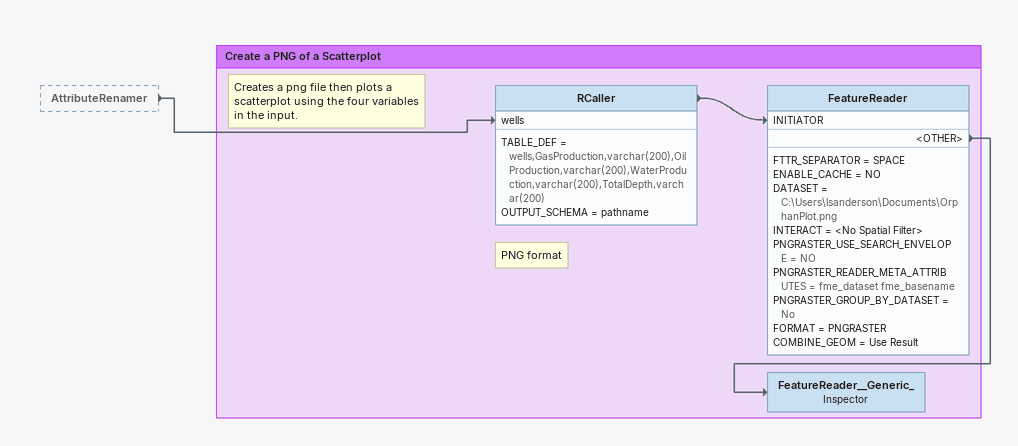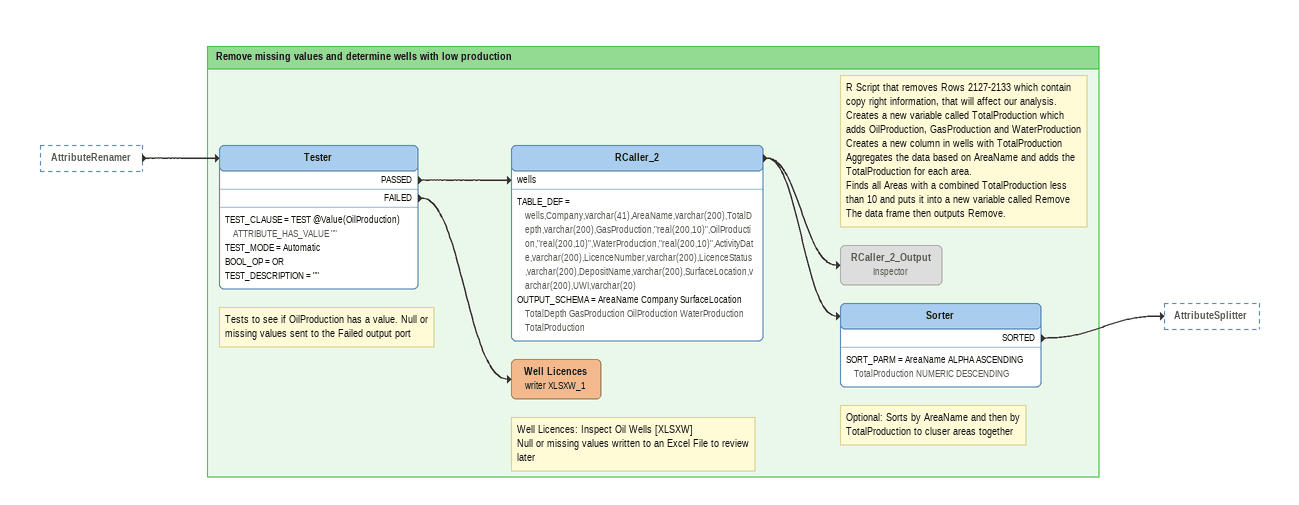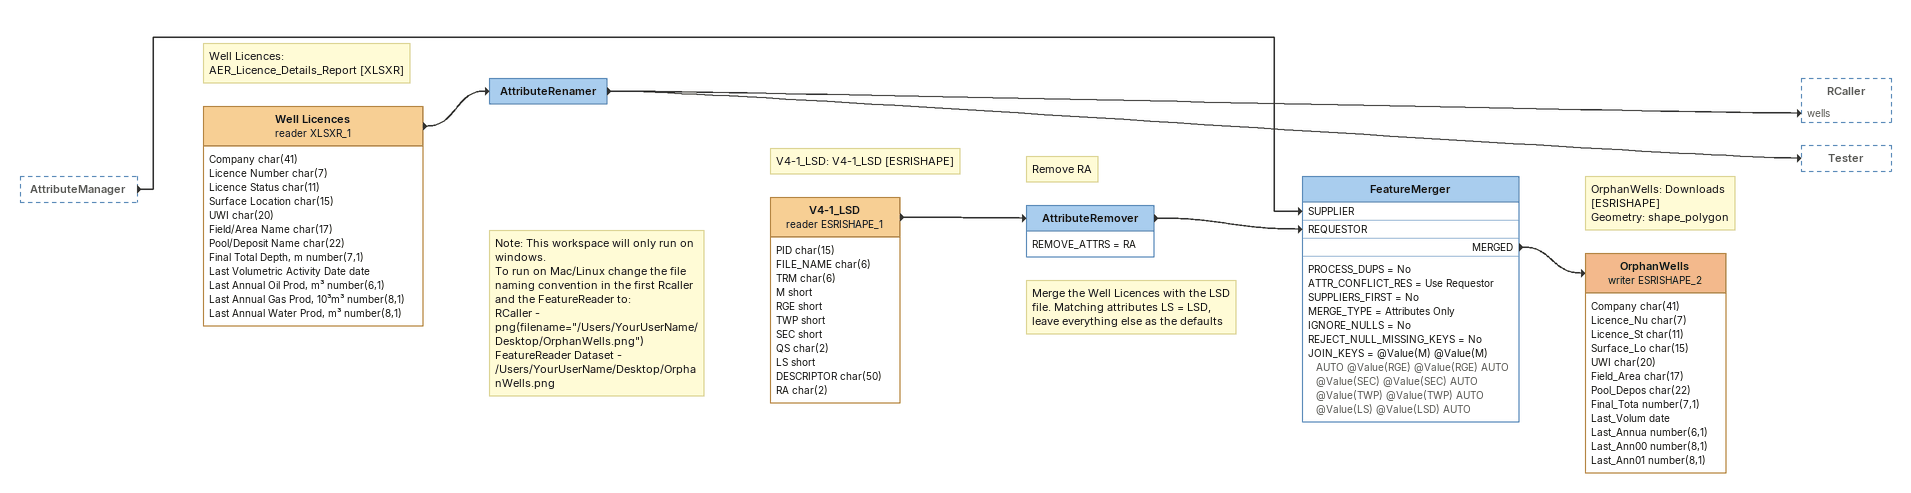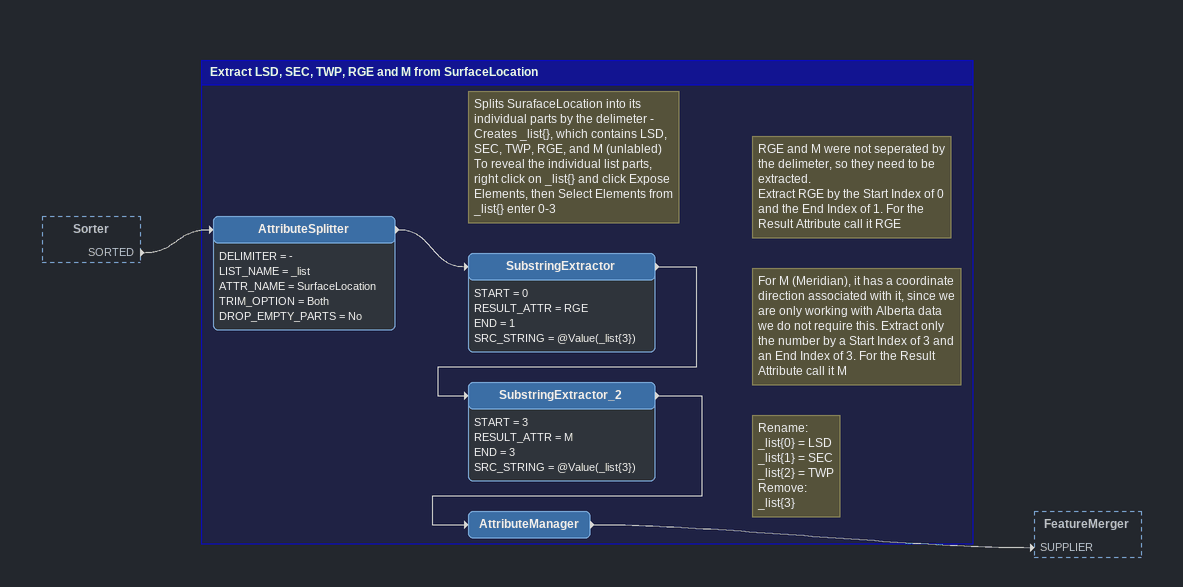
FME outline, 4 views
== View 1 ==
AttributeRenamer [outside]
    -> RCaller [wells]

Bookmark: Create a PNG of a Scatterplot
Note: Creates a png file then plots a scatterplot using the four variables in the input.
RCaller
    TABLE_DEF = wells,GasProduction,varchar(200),OilProduction,varchar(200),WaterProduction,varchar(200),TotalDepth,varchar(200)
    OUTPUT_SCHEMA = pathname
    -> FeatureReader [INITIATOR]
Note: PNG format
FeatureReader
    FTTR_SEPARATOR = SPACE
    ENABLE_CACHE = NO
    DATASET = C:\Users\lsanderson\Documents\OrphanPlot.png
    INTERACT = <No Spatial Filter>
    PNGRASTER_USE_SEARCH_ENVELOPE = NO
    PNGRASTER_READER_META_ATTRIBUTES = fme_dataset fme_basename
    PNGRASTER_GROUP_BY_DATASET = No
    FORMAT = PNGRASTER
    COMBINE_GEOM = Use Result
    <OTHER> -> FeatureReader__Generic_
FeatureReader__Generic_: Inspector

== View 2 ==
AttributeRenamer [outside]
    -> Tester

Bookmark: Remove missing values and determine wells with low production
Note: Tests to see if OilProduction has a value. Null or missing values sent to the Failed output port
Tester
    TEST_CLAUSE = TEST @Value(OilProduction) ATTRIBUTE_HAS_VALUE ""
    TEST_MODE = Automatic
    BOOL_OP = OR
    TEST_DESCRIPTION = ""
    PASSED -> RCaller_2 [wells]
    FAILED -> Well Licences (writer XLSXW_1)
Note: R Script that removes Rows 2127-2133 which contain copy right information, that will affect our analysis. / Creates a new variable called TotalProduction which adds OilProduction, GasProduction and WaterProduction / Creates a new column in wells with TotalProduction / Aggregates the data based on AreaName and adds the TotalProduction for each area. / Finds all Areas with a combined TotalProduction less than 10 and puts it into a new variable called Remove / The data frame then outputs Remove.
RCaller_2
    TABLE_DEF = wells,Company,varchar(41),AreaName,varchar(200),TotalDepth,varchar(200),GasProduction,"real(200,10)",OilProduction,"real(200,10)",WaterProduction,"real(200,10)",ActivityDate,varchar(200),LicenceNumber,varchar(200),LicenceStatus,varchar(200),DepositName,varchar(200),SurfaceLocation,varchar(200),UWI,varchar(20)
    OUTPUT_SCHEMA = AreaName Company SurfaceLocation TotalDepth GasProduction OilProduction WaterProduction TotalProduction
    -> Sorter
    -> RCaller_2_Output
RCaller_2_Output: Inspector [off]
Note: Optional: Sorts by AreaName and then by TotalProduction to cluser areas together
Sorter
    SORT_PARM = AreaName ALPHA ASCENDING TotalProduction NUMERIC DESCENDING
    SORTED -> AttributeSplitter
Note: Well Licences: Inspect Oil Wells [XLSXW] / Null or missing values written to an Excel File to review later
Well Licences (writer XLSXW_1)

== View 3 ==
AttributeManager [outside]
    -> FeatureMerger [SUPPLIER]
Note: Well Licences: AER_Licence_Details_Report [XLSXR]
Well Licences (reader XLSXR_1)
    attributes: Company char(41), Licence Number char(7), Licence Status char(11), Surface Location char(15), UWI char(20), Field/Area Name char(17), Pool/Deposit Name char(22), Final Total Depth, m number(7,1), Last Volumetric Activity Date date, Last Annual Oil Prod, m³ number(6,1), Last Annual Gas Prod, 10³m³ number(8,1), Last Annual Water Prod, m³ number(8,1)
    -> AttributeRenamer
Note: Note: This workspace will only run on windows. / To run on Mac/Linux change the file naming convention in the first Rcaller and the FeatureReader to: / RCaller - png(filename="/Users/YourUserName/Desktop/OrphanWells.png") / FeatureReader Dataset - /Users/YourUserName/Desktop/OrphanWells.png
AttributeRenamer
    -> RCaller [wells]
    -> Tester
Note: V4-1_LSD: V4-1_LSD [ESRISHAPE]
V4-1_LSD (reader ESRISHAPE_1)
    attributes: PID char(15), FILE_NAME char(6), TRM char(6), M short, RGE short, TWP short, SEC short, QS char(2), LS short, DESCRIPTOR char(50), RA char(2)
    -> AttributeRemover
Note: Remove RA
AttributeRemover
    REMOVE_ATTRS = RA
    -> FeatureMerger [REQUESTOR]
Note: Merge the Well Licences with the LSD file. Matching attributes LS = LSD, leave everything else as the defaults
FeatureMerger
    PROCESS_DUPS = No
    ATTR_CONFLICT_RES = Use Requestor
    SUPPLIERS_FIRST = No
    MERGE_TYPE = Attributes Only
    IGNORE_NULLS = No
    REJECT_NULL_MISSING_KEYS = No
    JOIN_KEYS = @Value(M) @Value(M) AUTO @Value(RGE) @Value(RGE) AUTO @Value(SEC) @Value(SEC) AUTO @Value(TWP) @Value(TWP) AUTO @Value(LS) @Value(LSD) AUTO
    MERGED -> OrphanWells (writer ESRISHAPE_2)
Note: OrphanWells: Downloads [ESRISHAPE] / Geometry: shape_polygon
OrphanWells (writer ESRISHAPE_2)
    attributes: Company char(41), Licence_Nu char(7), Licence_St char(11), Surface_Lo char(15), UWI char(20), Field_Area char(17), Pool_Depos char(22), Final_Tota number(7,1), Last_Volum date, Last_Annua number(6,1), Last_Ann00 number(8,1), Last_Ann01 number(8,1)

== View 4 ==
Sorter [outside]
    SORTED -> AttributeSplitter

Bookmark: Extract LSD, SEC, TWP, RGE and M from SurfaceLocation
Note: Splits SurafaceLocation into its individual parts by the delimeter - / Creates _list{}, which contains LSD, SEC, TWP, RGE, and M (unlabled) / To reveal the individual list parts, right click on _list{} and click Expose Elements, then Select Elements from _list{} enter 0-3
AttributeSplitter
    DELIMITER = -
    LIST_NAME = _list
    ATTR_NAME = SurfaceLocation
    TRIM_OPTION = Both
    DROP_EMPTY_PARTS = No
    -> SubstringExtractor
Note: RGE and M were not seperated by the delimeter, so they need to be extracted. / Extract RGE by the Start Index of 0 and the End Index of 1. For the Result Attribute call it RGE
SubstringExtractor
    START = 0
    RESULT_ATTR = RGE
    END = 1
    SRC_STRING = @Value(_list{3})
    -> SubstringExtractor_2
Note: For M (Meridian), it has a coordinate direction associated with it, since we are only working with Alberta data we do not require this. Extract only the number by a Start Index of 3 and an End Index of 3. For the Result Attribute call it M
SubstringExtractor_2
    START = 3
    RESULT_ATTR = M
    END = 3
    SRC_STRING = @Value(_list{3})
    -> AttributeManager
Note: Rename: / _list{0} = LSD / _list{1} = SEC / _list{2} = TWP / Remove: / _list{3}
AttributeManager
    -> FeatureMerger [SUPPLIER]
